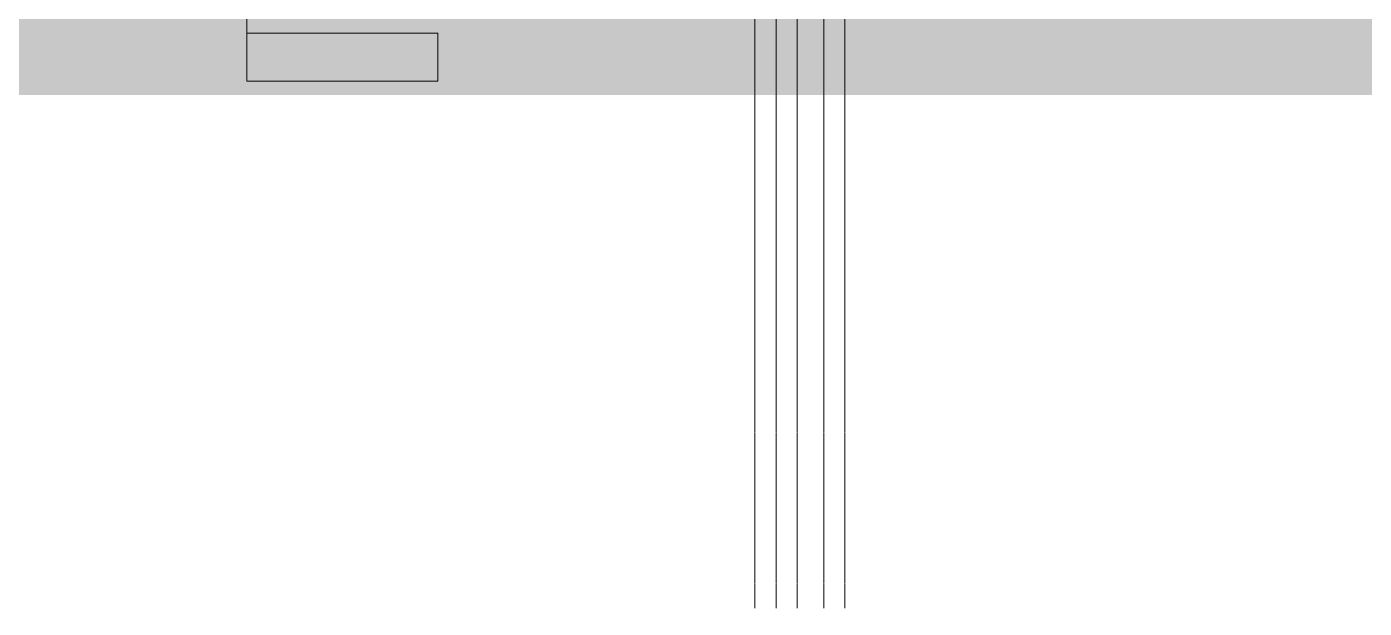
# Model space of a CAD drawing. Header units: inches. Extents: x -23565 to -43, y -324 to 853.
# Drawn here: x -15632 to -15128, y -273 to -54 of the extents above; entities that cross this region are included whole.
import ezdxf

# ---------------------------------------------------------------- set-up
doc = ezdxf.new("R2010")
doc.units = ezdxf.units.IN
doc.header["$MEASUREMENT"] = 0
doc.linetypes.add('Grid Line 1_2_', pattern=[0.875, 0.5, -0.125, 0.125, -0.125])
for name, color, linetype, lineweight in [('C-TOPO', 7, 'Continuous', 13), ('G-ANNO-SYMB', 111, 'Continuous', 9), ('S-GRID', 1, 'Continuous', 9)]:
    doc.layers.add(name, color=color, linetype=linetype, lineweight=lineweight)

# ---------------------------------------------------------------- blocks, each defined once
blk = doc.blocks.new('Section - 3_32_ x 3_8_-18514-Building Section - East_West looking South _ Fitness Center')
at = {"layer": 'G-ANNO-SYMB'}
blk.add_hatch(color=256, dxfattribs=at).paths.add_polyline_path([(-22946.16, -26.7), (-22874.16, -26.7), (-22874.16, -44.7), (-22946.16, -44.7)], flags=0)
for p, q in [((-22946.16, -26.7), (-22946.16, -44.7)), ((-22874.16, -26.7), (-22946.16, -26.7)), ((-22874.16, -44.7), (-22874.16, -26.7)), ((-22946.16, -44.7), (-22874.16, -44.7))]:
    blk.add_line(p, q, dxfattribs=at)

msp = doc.modelspace()

# ---------------------------------------------------------------- hatches: boundary and pattern name
at = {"layer": 'C-TOPO', "lineweight": 9}
h = msp.add_hatch(dxfattribs=at)
h.set_pattern_fill('FP_15', color=8, style=0, pattern_type=2)
h.set_pattern_definition([(0, (-33539.073, 67.247), (48, 48), [48, -48]), (0, (-33539.073, 85.247), (48, 48), [48, -48]), (0, (-33539.073, 103.247), (48, 48), [48, -48]), (90, (-33533.073, 109.247), (-48, 48), [48, -48]), (90, (-33515.073, 109.247), (-48, 48), [48, -48]), (90, (-33497.073, 109.247), (-48, 48), [48, -48])])
h.paths.add_polyline_path([(-16808.94095, -79.828), (-14616.67795, -79.828), (-14616.67795, -48), (-14621.67795, -48), (-14621.67795, -36), (-14616.67795, -36), (-14616.67795, -12.00628), (-18823.42795, -12.00628), (-18823.42795, -36), (-18820.42795, -36), (-18820.42795, -48), (-18823.42795, -48), (-18823.42795, -79.828), (-16949.31195, -79.828)], flags=0)

# ---------------------------------------------------------------- linework, layer by layer
at = {"layer": 'G-ANNO-SYMB'}
msp.add_line((-15549.50111, 450.08213), (-15549.50111, -56.62166), dxfattribs=at)
at = {"layer": 'S-GRID', "linetype": 'Grid Line 1_2_'}
for p, q in [((-15357.92795, -273.16081), (-15357.92795, 671.89181)), ((-15349.92795, -273.16081), (-15349.92795, 671.89181)), ((-15349.92795, -273.16081), (-15349.92795, 671.89181)), ((-15341.92795, -273.16081), (-15341.92795, 671.89181)), ((-15331.92795, -273.16081), (-15331.92795, 671.89181)), ((-15331.92795, -273.16081), (-15331.92795, 671.89181)), ((-15323.92795, -273.16081), (-15323.92795, 671.89181))]:
    msp.add_line(p, q, dxfattribs=at)

# ---------------------------------------------------------------- block references
at = {"layer": 'G-ANNO-SYMB', "extrusion": (0, 0, -1)}
msp.add_blockref('Section - 3_32_ x 3_8_-18514-Building Section - East_West looking South _ Fitness Center', (38423.65671, -29.91787), dxfattribs=at)

doc.saveas('drawing.dxf')
